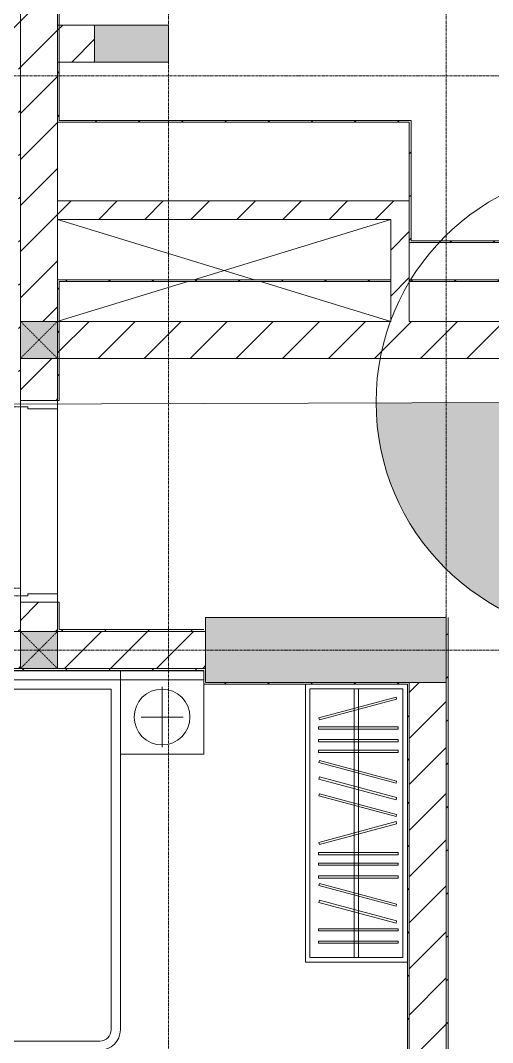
# Model space of a CAD drawing. Header units: millimetres. Extents: x -24439 to 198341, y -52871 to 149926.
# Drawn here: x 114153 to 116703, y 67817 to 73337 of the extents above; entities that cross this region are included whole.
import ezdxf

# ---------------------------------------------------------------- set-up
doc = ezdxf.new("R2010")
doc.units = ezdxf.units.MM
for name, pattern in [('Dash', [6, 3, -3]), ('Grid Line', [22.225, 12.7, -3.175, 3.175, -3.175]), ('NET VAN', [1.06, 0.53, -0.53])]:
    doc.linetypes.add(name, pattern=pattern)
for name, color, linetype, lineweight in [('0-1', 7, 'Continuous', 5), ('0-2', 9, 'Continuous', 9), ('A-DETL-GENF-2', 9, 'NET VAN', 9), ('A-DOOR', 31, 'Continuous', 9), ('A-DOOR-FRAM', 31, 'Continuous', 9), ('A-FLOR-1', 9, 'Continuous', 9), ('A-WALL', 113, 'Continuous', 9), ('A-WALL-3', 113, 'Continuous', 18), ('A-WALL-PATT-1', 10, 'Continuous', 9), ('A-WALL-PATT-2', 9, 'Continuous', 9), ('A-WALL-PATT-3', 111, 'Continuous', 9), ('G-IMPT-1', 9, 'Continuous', 9), ('I-FURN-1', 9, 'Continuous', 9), ('I-WALL-1', 253, 'Continuous', 18), ('I-WALL-3', 2, 'Continuous', 18), ('S-COLS', 52, 'Continuous', 9), ('S-COLS-1', 254, 'Continuous', 5), ('S-COLS-2', 253, 'Continuous', 18), ('S-COLS-4', 52, 'Continuous', 18), ('S-COLS-5', 52, 'Dash', 9), ('S-COLS-HDLN', 52, 'Dash', 9), ('S-GRID-1', 1, 'Grid Line', 9)]:
    doc.layers.add(name, color=color, linetype=linetype, lineweight=lineweight)
doc.layers.add('G-IMPT-4', color=9, linetype='Continuous', lineweight=9, transparency=0.5)
pattern_1 = [(45, (0, 0), (-124.4508, 124.4508), [])]
pattern_2 = [(45, (0, 0), (-116.67262, 116.67262), [])]

# ---------------------------------------------------------------- blocks, each defined once
blk = doc.blocks.new('NCV_TKTC_KET CAU_rvt-1-TKCS_MB ĐỊNH VỊ CAO ĐỘ THIẾT KẾ')
at = {"layer": 'S-COLS-1'}
for points in [[(114552.6, 73111.9), (114952.6, 73111.9), (114952.6, 73311.9), (114552.6, 73311.9)], [(116452.6, 69761.9), (116452.6, 70111.9), (115152.6, 70111.9), (115152.6, 69761.9), (115505.1, 69761.9)]]:
    blk.add_hatch(color=256, dxfattribs=at).paths.add_polyline_path(points)
at = {"layer": 'S-COLS-2'}
for p, q in [((114552.6, 73311.9), (114552.6, 73111.9)), ((114952.6, 73311.9), (114552.6, 73311.9)), ((114952.6, 73111.9), (114952.6, 73311.9)), ((114552.6, 73111.9), (114952.6, 73111.9)), ((116452.6, 70111.9), (115152.6, 70111.9)), ((115152.6, 70111.9), (115152.6, 69761.9)), ((116452.6, 69761.9), (116452.6, 70111.9)), ((115152.6, 69761.9), (116452.6, 69761.9))]:
    blk.add_line(p, q, dxfattribs=at)
blk = doc.blocks.new('GIUONG NGU-2TAB-1600x2000 - GIUONG NGU-2TAB-1600x2000-V65-TKCS_MB ĐỊNH VỊ CAO ĐỘ THIẾT KẾ')
at = {"layer": 'I-FURN-1'}
for p, q in [((458.5, 0), (8.5, 0)), ((8.5, 0), (8.5, -50)), ((458.5, -50), (458.5, 0)), ((2108.2, 0), (458.5, 0)), ((458.5, 0), (458.5, -50)), ((458.5, 0), (2108.2, 0)), ((2108.2, -50), (2108.2, 0)), ((458.5, -50), (8.5, -50)), ((8.5, -50), (8.5, -450.3)), ((8.5, -50), (458.5, -50)), ((458.5, -50), (8.5, -50)), ((8.5, -50), (8.5, -450.3)), ((458.5, -450.3), (458.5, -50)), ((2108.2, -50), (458.5, -50)), ((458.5, -50), (458.5, -1938.9)), ((458.5, -50), (2108.2, -50)), ((458.5, -1938.9), (458.5, -50)), ((458.5, -450.3), (458.5, -50)), ((458.5, -50), (2108.2, -50)), ((2558.2, 0), (2108.2, 0)), ((2108.2, 0), (2108.2, -50)), ((2558.2, -50), (2108.2, -50)), ((2108.2, -50), (2108.2, -450.3)), ((2108.2, -1938.9), (2108.2, -50)), ((2108.2, -50), (2558.2, -50)), ((2108.2, -50), (2558.2, -50)), ((2108.2, -450.3), (2108.2, -50)), ((2108.2, -50), (2108.2, -1938.9)), ((2558.2, -50), (2558.2, 0)), ((2558.2, -450.3), (2558.2, -50)), ((2558.2, -50), (2558.2, -450.3)), ((233.5, -86.8), (233.5, -413.5)), ((508.5, -100), (2058.2, -100)), ((508.5, -1938.9), (508.5, -100)), ((2058.2, -100), (2058.2, -1938.9)), ((2333.2, -86.8), (2333.2, -413.5)), ((120.2, -250.2), (346.8, -250.2)), ((2446.5, -250.2), (2219.8, -250.2)), ((8.5, -450.3), (458.5, -450.3)), ((8.5, -450.3), (458.5, -450.3)), ((2108.2, -450.3), (2558.2, -450.3)), ((2558.2, -450.3), (2108.2, -450.3)), ((1997.1, -2000), (569.6, -2000)), ((569.6, -2050), (1997.1, -2050)), ((1997.1, -2050), (569.6, -2050))]:
    blk.add_line(p, q, dxfattribs=at)
for centre in [(233.5, -250.2), (2333.2, -250.2)]:
    blk.add_circle(centre, 150.7, dxfattribs=at)
for centre, radius, start, end in [((569.6, -1938.9), 111.1, 180, 270), ((569.6, -1938.9), 111.1, 180, 270), ((569.6, -1938.9), 61.1, 180, 270), ((1997.1, -1938.9), 111.1, 270, 360), ((1997.1, -1938.9), 61.1, 270, 0), ((1997.1, -1938.9), 111.1, 270, 0)]:
    blk.add_arc(centre, radius, start, end, dxfattribs=at)
blk = doc.blocks.new('TU QUAN AO-SUITE ROOM_3 - TU QUAN AO-SUITE ROOM_3-V66-TKCS_MB ĐỊNH VỊ CAO ĐỘ THIẾT KẾ')
at = {"layer": 'I-FURN-1'}
for p, q in [((-550, 0), (-550, -1500)), ((-550, -1500), (-550, 0)), ((-550, -24), (-550, -576)), ((-526, -24), (-24, -24)), ((-526, -1476), (-526, -24)), ((-526, -24), (-526, -600)), ((-287, -24), (-287, -576)), ((-263, -24), (-263, -576)), ((-24, -24), (-24, -1476)), ((0, -1500), (0, 0)), ((0, 0), (0, -1500)), ((-478.3, -181.1), (-61.3, -69.4)), ((-58.2, -80.9), (-475.2, -192.7)), ((-61.3, -69.4), (-58.2, -80.9)), ((-475.2, -192.7), (-478.3, -181.1)), ((-480.1, -229.7), (-50.1, -229.7)), ((-480.1, -241.7), (-480.1, -229.7)), ((-50.1, -241.7), (-480.1, -241.7)), ((-50.1, -229.7), (-50.1, -241.7)), ((-480.1, -299.2), (-50.1, -299.2)), ((-480.1, -311.2), (-480.1, -299.2)), ((-50.1, -311.2), (-480.1, -311.2)), ((-50.1, -299.2), (-50.1, -311.2)), ((-480.1, -356.4), (-50.1, -356.4)), ((-480.1, -368.4), (-480.1, -356.4)), ((-50.1, -368.4), (-480.1, -368.4)), ((-50.1, -356.4), (-50.1, -368.4)), ((-475.2, -411.5), (-478.3, -423.1)), ((-478.3, -423.1), (-61.3, -534.9)), ((-58.2, -523.3), (-475.2, -411.5)), ((-475.2, -500.3), (-478.3, -511.9)), ((-478.3, -511.9), (-61.3, -623.6)), ((-58.2, -612.1), (-475.2, -500.3)), ((-61.3, -534.9), (-58.2, -523.3)), ((-526, -1476), (-526, -600)), ((-475.2, -591.5), (-478.3, -603.1)), ((-478.3, -603.1), (-61.3, -714.9)), ((-58.2, -703.3), (-475.2, -591.5)), ((-287, -576), (-287, -1476)), ((-263, -576), (-263, -1476)), ((-61.3, -623.6), (-58.2, -612.1)), ((-61.3, -714.9), (-58.2, -703.3)), ((-478.3, -853.9), (-61.3, -742.1)), ((-58.2, -753.7), (-475.2, -865.5)), ((-61.3, -742.1), (-58.2, -753.7)), ((-475.2, -865.5), (-478.3, -853.9)), ((-480.1, -908.6), (-480.1, -920.6)), ((-480.1, -908.6), (-480.1, -920.6)), ((-50.1, -908.6), (-480.1, -908.6)), ((-480.1, -920.6), (-50.1, -920.6)), ((-50.1, -920.6), (-50.1, -908.6)), ((-480.1, -965.8), (-480.1, -977.8)), ((-480.1, -965.8), (-480.1, -977.8)), ((-50.1, -965.8), (-480.1, -965.8)), ((-480.1, -977.8), (-50.1, -977.8)), ((-50.1, -977.8), (-50.1, -965.8)), ((-480.1, -1035.3), (-480.1, -1047.3)), ((-480.1, -1035.3), (-480.1, -1047.3)), ((-50.1, -1035.3), (-480.1, -1035.3)), ((-480.1, -1047.3), (-50.1, -1047.3)), ((-50.1, -1047.3), (-50.1, -1035.3)), ((-475.2, -1075.3), (-478.3, -1086.9)), ((-478.3, -1086.9), (-61.3, -1198.6)), ((-58.2, -1187.1), (-475.2, -1075.3)), ((-475.2, -1166.5), (-478.3, -1178.1)), ((-478.3, -1178.1), (-61.3, -1289.9)), ((-58.2, -1278.3), (-475.2, -1166.5)), ((-61.3, -1198.6), (-58.2, -1187.1)), ((-480.1, -1320.5), (-480.1, -1332.5)), ((-480.1, -1320.5), (-480.1, -1332.5)), ((-50.1, -1320.5), (-480.1, -1320.5)), ((-61.3, -1289.9), (-58.2, -1278.3)), ((-50.1, -1332.5), (-50.1, -1320.5)), ((-480.1, -1332.5), (-50.1, -1332.5)), ((-480.1, -1386.9), (-480.1, -1398.9)), ((-480.1, -1386.9), (-480.1, -1398.9)), ((-50.1, -1386.9), (-480.1, -1386.9)), ((-480.1, -1398.9), (-50.1, -1398.9)), ((-50.1, -1398.9), (-50.1, -1386.9)), ((-24, -1476), (-526, -1476)), ((-550, -1500), (0, -1500)), ((0, -1500), (-550, -1500))]:
    blk.add_line(p, q, dxfattribs=at)
blk = doc.blocks.new('NCV_TKTC_TANG 1_rvt-1-TKCS_MB ĐỊNH VỊ CAO ĐỘ THIẾT KẾ')
at = {"layer": 'A-WALL-PATT-1'}
h = blk.add_hatch(dxfattribs=at)
h.set_pattern_fill('FP_2', color=256, style=0, pattern_type=2)
h.set_pattern_definition(pattern_1)
h.paths.add_polyline_path([(114152.6, 73236.9), (114152.6, 73336.9), (112352.6, 73336.9), (112352.6, 73236.9), (113689.4, 73236.9)])
at = {"layer": 'A-WALL-PATT-2'}
h = blk.add_hatch(dxfattribs=at)
h.set_pattern_fill('FP_3', color=256, style=0, pattern_type=2)
h.set_pattern_definition(pattern_2)
h.paths.add_polyline_path([(114152.6, 70036.9), (114152.6, 70187.4), (114142.6, 70187.4), (114142.6, 70036.9)])
h.paths.add_polyline_path([(114142.6, 71277.4), (114152.6, 71277.4), (114152.6, 73236.9), (114142.6, 73236.9), (114142.6, 71285.3)])
h = blk.add_hatch(dxfattribs=at)
h.set_pattern_fill('FP_3', color=256, style=0, pattern_type=2)
h.set_pattern_definition(pattern_2)
h.paths.add_polyline_path([(115152.6, 69826.9), (115152.6, 69836.9), (112152.6, 69836.9), (112152.6, 69826.9), (115142.6, 69826.9)])
h = blk.add_hatch(dxfattribs=at)
h.set_pattern_fill('FP_3', color=256, style=0, pattern_type=2)
h.set_pattern_definition(pattern_2)
h.paths.add_polyline_path([(115152.6, 69751.9), (116242.6, 69751.9), (116242.6, 69761.9), (115152.6, 69761.9)])
h = blk.add_hatch(dxfattribs=at)
h.set_pattern_fill('FP_3', color=256, style=0, pattern_type=2)
h.set_pattern_definition(pattern_2)
h.paths.add_polyline_path([(116242.6, 66846.9), (116252.6, 66846.9), (116252.6, 69761.9), (116242.6, 69761.9), (116242.6, 68472)])
at = {"layer": 'A-FLOR-1'}
blk.add_line((114352.4, 70240.3), (114352.4, 71240.3), dxfattribs=at)
at = {"layer": 'I-WALL-1'}
for p, q in [((115152.6, 69836.9), (112152.6, 69836.9)), ((115152.6, 69826.9), (115152.6, 69836.9)), ((112162.6, 69826.9), (115142.6, 69826.9)), ((115142.6, 69826.9), (115142.6, 69751.9)), ((115152.6, 69761.9), (115152.6, 69826.9)), ((115142.6, 69751.9), (115152.6, 69751.9)), ((116242.6, 69761.9), (115152.6, 69761.9)), ((115152.6, 69751.9), (116242.6, 69751.9)), ((116252.6, 69761.9), (116242.6, 69761.9)), ((116242.6, 69751.9), (116242.6, 66846.9)), ((116252.6, 66846.9), (116252.6, 69761.9))]:
    blk.add_line(p, q, dxfattribs=at)
at = {"layer": 'I-FURN-1'}
for name, p in [('GIUONG NGU-2TAB-1600x2000 - GIUONG NGU-2TAB-1600x2000-V65-TKCS_MB ĐỊNH VỊ CAO ĐỘ THIẾT KẾ', (112584.3, 69825.3)), ('TU QUAN AO-SUITE ROOM_3 - TU QUAN AO-SUITE ROOM_3-V66-TKCS_MB ĐỊNH VỊ CAO ĐỘ THIẾT KẾ', (116242.5, 69752))]:
    blk.add_blockref(name, p, dxfattribs=at)
blk = doc.blocks.new('FD_05 - FD_05-1000x2200mm-835433-TKCS_MB ĐỊNH VỊ CAO ĐỘ THIẾT KẾ')
at = {"layer": 'A-DETL-GENF-2'}
for p, q in [((510, -100), (470, -100)), ((470, -100), (470, -1120)), ((510, -1120), (510, -100)), ((470, -1120), (510, -1120))]:
    blk.add_line(p, q, dxfattribs=at)
blk.add_arc((510, -100), 1020, 180, 267.7525, dxfattribs=at)
at = {"layer": 'A-DOOR-FRAM'}
for p, q in [((-545, 100), (-500, 100)), ((-545, -100), (-545, 100)), ((-500, 100), (-500, -60)), ((500, 100), (545, 100)), ((500, -60), (500, 100)), ((545, 100), (545, -100)), ((-510, -100), (-545, -100)), ((-500, -60), (-510, -60)), ((-510, -60), (-510, -100)), ((510, -60), (500, -60)), ((510, -100), (510, -60)), ((545, -100), (510, -100))]:
    blk.add_line(p, q, dxfattribs=at)
blk = doc.blocks.new('G1_SOF - BO TRU - 200x200-3051103-TKCS_MB ĐỊNH VỊ CAO ĐỘ THIẾT KẾ')
at = {"layer": 'S-COLS-HDLN'}
for p, q in [((-100, -100), (100, 100)), ((100, -100), (-100, 100))]:
    blk.add_line(p, q, dxfattribs=at)
blk = doc.blocks.new('NCV_TKCS_251209_TONG THE HIEN TRANG SAN DUONG - NCV_TKCS_HIEN TRANG_251209a_dwg-1612995-TKCS_MB ĐỊNH VỊ CAO ĐỘ THIẾT KẾ')
at = {"layer": 'G-IMPT-4'}
h = blk.add_hatch(color=256, dxfattribs=at)
h.paths.add_polyline_path([(563585978.6, 1145046549), (563585610.4, 1145047756.2), (563584403.2, 1145047388), (563584442.7, 1145047277.4), (563584492.2, 1145047170.9), (563584551.5, 1145047069.5), (563584619.9, 1145046974), (563584696.9, 1145046885.3), (563584781.8, 1145046804.2), (563584873.9, 1145046731.3), (563584972.4, 1145046667.3), (563585076.4, 1145046612.7), (563585183.2, 1145046568.6), (563585293.7, 1145046534.5), (563585406.8, 1145046510.6), (563585521.6, 1145046497.2), (563585637.2, 1145046494.4), (563585752.5, 1145046502.1), (563585866.6, 1145046520.4)])
h.paths.add_polyline_path([(563585610.4, 1145047756.2), (563586817.7, 1145048124.4), (563586780.2, 1145048230.2), (563586733.4, 1145048332.3), (563586677.8, 1145048429.9), (563586613.7, 1145048522.1), (563586541.6, 1145048608.2), (563586462.2, 1145048687.6), (563586376.1, 1145048759.6), (563586283.9, 1145048823.7), (563586179.1, 1145048883), (563586069.2, 1145048932), (563585955, 1145048970.4), (563585837.8, 1145048997.7), (563585718.4, 1145049013.7), (563585598.1, 1145049018.3), (563585477.9, 1145049011.4), (563585359, 1145048993), (563585242.2, 1145048963.4), (563585277.4, 1145048848.2)])
at = {"layer": 'G-IMPT-1'}
blk.add_line((563582136.6, 1145046696.7), (563589084.3, 1145048815.7), dxfattribs=at)
blk.add_circle((563585610.4, 1145047756.2), 1262.1, dxfattribs=at)
blk = doc.blocks.new('NCV_TKCS_251209_TONG THE HIEN TRANG SAN DUONG - NCV_TKCS_251209_TONG THE HIEN TRANG SAN DUONG-1605292-TKCS_MB ĐỊNH VỊ CAO ĐỘ THIẾT KẾ')
at = {"rotation": 343.2379237072182}
blk.add_blockref('NCV_TKCS_251209_TONG THE HIEN TRANG SAN DUONG - NCV_TKCS_HIEN TRANG_251209a_dwg-1612995-TKCS_MB ĐỊNH VỊ CAO ĐỘ THIẾT KẾ', (-869777547.7, -933796958.8), dxfattribs=at)

msp = doc.modelspace()

# ---------------------------------------------------------------- hatches: boundary and pattern name
at = {"layer": 'A-WALL-PATT-3'}
h = msp.add_hatch(dxfattribs=at)
h.set_pattern_fill('FP_1', color=256, style=0, pattern_type=2)
h.set_pattern_definition(pattern_1)
h.paths.add_polyline_path([(114352.6, 70036.9), (114352.6, 70195.3), (114152.6, 70195.3), (114152.6, 70036.9), (114294.6, 70036.9)])
h.paths.add_polyline_path([(114152.6, 71285.3), (114352.6, 71285.3), (114352.6, 71511.9), (114152.6, 71511.9)])
h.paths.add_polyline_path([(114294.6, 71711.9), (114352.6, 71711.9), (114352.6, 74516.9), (114152.6, 74516.9), (114152.6, 71711.9)])
h = msp.add_hatch(dxfattribs=at)
h.set_pattern_fill('FP_8', color=256, style=0, pattern_type=2)
h.set_pattern_definition(pattern_2)
h.paths.add_polyline_path([(114352.6, 72796.9), (114362.6, 72796.9), (114362.6, 74506.9), (114352.6, 74506.9), (114352.6, 74389.5)])
h = msp.add_hatch(dxfattribs=at)
h.set_pattern_fill('FP_1', color=256, style=0, pattern_type=2)
h.set_pattern_definition(pattern_1)
h.paths.add_polyline_path([(114352.6, 73111.9), (114552.6, 73111.9), (114552.6, 73311.9), (114352.6, 73311.9)])
h = msp.add_hatch(dxfattribs=at)
h.set_pattern_fill('FP_8', color=256, style=0, pattern_type=2)
h.set_pattern_definition(pattern_2)
h.paths.add_polyline_path([(114352.6, 72786.9), (116252.6, 72786.9), (116252.6, 72796.9), (114352.6, 72796.9)])
h = msp.add_hatch(dxfattribs=at)
h.set_pattern_fill('FP_8', color=256, style=0, pattern_type=2)
h.set_pattern_definition(pattern_2)
h.paths.add_polyline_path([(116252.6, 72136.9), (116262.6, 72136.9), (116262.6, 72796.9), (116252.6, 72796.9), (116252.6, 72417)])
h = msp.add_hatch(dxfattribs=at)
h.set_pattern_fill('FP_1', color=256, style=0, pattern_type=2)
h.set_pattern_definition(pattern_1)
h.paths.add_polyline_path([(115505.1, 72261.9), (116152.6, 72261.9), (116152.6, 72361.9), (114352.6, 72361.9), (114352.6, 72261.9)])
h = msp.add_hatch(dxfattribs=at)
h.set_pattern_fill('FP_1', color=256, style=0, pattern_type=2)
h.set_pattern_definition(pattern_1)
h.paths.add_polyline_path([(116252.6, 71711.9), (116252.6, 72361.9), (116152.6, 72361.9), (116152.6, 71711.9)])
h = msp.add_hatch(dxfattribs=at)
h.set_pattern_fill('FP_8', color=256, style=0, pattern_type=2)
h.set_pattern_definition(pattern_2)
h.paths.add_polyline_path([(116262.6, 72136.9), (117332.6, 72136.9), (117331.2, 72146.9), (116262.6, 72146.9)])
h.paths.add_polyline_path([(118256, 72136.9), (118842.5, 72136.9), (118842.5, 72146.9), (118246.5, 72146.9)])
h = msp.add_hatch(dxfattribs=at)
h.set_pattern_fill('FP_8', color=256, style=0, pattern_type=2)
h.set_pattern_definition(pattern_2)
h.paths.add_polyline_path([(116715.5, 71926.9), (117333.3, 71926.9), (117331.2, 71936.9), (116252.6, 71936.9), (116252.6, 71926.9)])
h.paths.add_polyline_path([(118852.5, 71926.9), (118852.5, 71936.9), (118409.6, 71936.9), (118416.2, 71926.9), (118842.5, 71926.9)])
h.paths.add_polyline_path([(114362.6, 71926.9), (116152.6, 71926.9), (116152.6, 71936.9), (114352.6, 71936.9), (114352.6, 71926.9)])
h = msp.add_hatch(dxfattribs=at)
h.set_pattern_fill('FP_8', color=256, style=0, pattern_type=2)
h.set_pattern_definition(pattern_2)
h.paths.add_polyline_path([(114362.6, 70046.9), (114362.6, 70195.3), (114352.6, 70195.3), (114352.6, 70046.9)])
h.paths.add_polyline_path([(114362.6, 71285.3), (114362.6, 71926.9), (114352.6, 71926.9), (114352.6, 71285.3)])
h = msp.add_hatch(dxfattribs=at)
h.set_pattern_fill('FP_1', color=256, style=0, pattern_type=2)
h.set_pattern_definition(pattern_1)
h.paths.add_polyline_path([(114352.6, 71511.9), (116252.6, 71511.9), (116252.6, 71711.9), (114352.6, 71711.9)])
h = msp.add_hatch(dxfattribs=at)
h.set_pattern_fill('FP_1', color=256, style=0, pattern_type=2)
h.set_pattern_definition(pattern_1)
h.paths.add_polyline_path([(118577, 71511.9), (118852.5, 71511.9), (118852.5, 71711.9), (118552.5, 71711.9), (118552.5, 71609.6), (118574.9, 71511.9)])
h.paths.add_polyline_path([(116715.5, 71511.9), (117262.5, 71511.9), (117262.5, 71711.9), (116252.6, 71711.9), (116252.6, 71511.9)])
h = msp.add_hatch(dxfattribs=at)
h.set_pattern_fill('FP_8', color=256, style=0, pattern_type=2)
h.set_pattern_definition(pattern_2)
h.paths.add_polyline_path([(116462.6, 49161.9), (116462.6, 51761.9), (116452.6, 51761.9), (116452.6, 49161.9)])
h.paths.add_polyline_path([(116452.6, 52751.9), (116462.6, 52751.9), (116462.6, 53861.9), (116452.6, 53861.9), (116452.6, 53361.9)])
h.paths.add_polyline_path([(116452.6, 54951.9), (116462.6, 54951.9), (116462.6, 62061.9), (116452.6, 62061.9), (116452.6, 56635.3)])
h.paths.add_polyline_path([(116452.6, 63151.9), (116462.6, 63151.9), (116462.6, 70111.9), (116452.6, 70111.9), (116452.6, 64527)])
h = msp.add_hatch(dxfattribs=at)
h.set_pattern_fill('FP_1', color=256, style=0, pattern_type=2)
h.set_pattern_definition(pattern_1)
h.paths.add_polyline_path([(114899.8, 69836.9), (115152.6, 69836.9), (115152.6, 70036.9), (114352.6, 70036.9), (114352.6, 69836.9)])
h.paths.add_polyline_path([(113084.2, 69836.9), (114152.6, 69836.9), (114152.6, 70036.9), (112152.6, 70036.9), (112152.6, 69836.9)])
h = msp.add_hatch(dxfattribs=at)
h.set_pattern_fill('FP_8', color=256, style=0, pattern_type=2)
h.set_pattern_definition(pattern_2)
h.paths.add_polyline_path([(114899.8, 70036.9), (115142.6, 70036.9), (115142.6, 70046.9), (114352.6, 70046.9), (114352.6, 70036.9)])
h = msp.add_hatch(dxfattribs=at)
h.set_pattern_fill('FP_1', color=256, style=0, pattern_type=2)
h.set_pattern_definition(pattern_1)
h.paths.add_polyline_path([(116292.6, 61911.9), (116452.6, 61911.9), (116452.6, 62061.9), (116252.6, 62061.9), (116252.6, 61911.9)])
h.paths.add_polyline_path([(116452.6, 63151.9), (116452.6, 64835.3), (116252.6, 64835.3), (116252.6, 63151.9), (116292.6, 63151.9)])
h.paths.add_polyline_path([(116252.6, 65035.3), (116452.6, 65035.3), (116452.6, 69761.9), (116252.6, 69761.9), (116252.6, 65513.3)])
at = {"layer": 'S-COLS-1'}
for points in [[(114294.6, 71511.9), (114352.6, 71511.9), (114352.6, 71711.9), (114152.6, 71711.9), (114152.6, 71511.9)], [(114294.6, 69836.9), (114352.6, 69836.9), (114352.6, 70036.9), (114152.6, 70036.9), (114152.6, 69836.9)]]:
    msp.add_hatch(color=256, dxfattribs=at).paths.add_polyline_path(points)

# ---------------------------------------------------------------- linework, layer by layer
at = {"layer": '0-2'}
for p, q in [((114352.6, 72261.9), (115416.2, 71936.9)), ((116152.6, 72261.9), (115088.9, 71936.9)), ((115056.2, 71926.9), (114362.6, 71715)), ((115448.9, 71926.9), (116152.6, 71711.9))]:
    msp.add_line(p, q, dxfattribs=at)
at = {"layer": 'A-WALL'}
for p, q in [((114352.6, 74506.9), (114352.6, 72786.9)), ((114352.6, 71926.9), (114352.6, 71711.9)), ((114352.6, 71285.3), (114352.6, 71926.9)), ((116152.6, 71936.9), (116152.6, 71926.9)), ((116252.6, 71926.9), (116252.6, 71936.9)), ((114152.6, 71711.9), (114352.6, 71711.9)), ((114352.6, 71511.9), (114152.6, 71511.9)), ((114352.6, 71511.9), (114352.6, 71285.3)), ((114152.6, 70230.3), (114152.6, 71250.3)), ((114352.6, 71240.3), (114352.6, 70240.3)), ((114352.6, 70195.3), (114352.6, 70046.9)), ((114352.6, 70046.9), (114352.6, 70195.3)), ((114152.6, 70036.9), (114352.6, 70036.9)), ((114152.6, 69836.9), (114152.6, 70036.9)), ((114352.6, 70036.9), (114352.6, 69836.9)), ((116452.6, 65035.3), (116452.6, 69761.9)), ((116452.6, 69761.9), (116452.6, 65035.3))]:
    msp.add_line(p, q, dxfattribs=at)
at = {"layer": 'A-WALL-3'}
for p, q in [((114152.6, 74516.9), (114152.6, 71711.9)), ((114552.6, 73311.9), (114352.6, 73311.9)), ((114552.6, 73111.9), (114552.6, 73311.9)), ((114352.6, 73111.9), (114552.6, 73111.9)), ((114352.6, 71926.9), (114352.6, 72786.9)), ((116252.6, 72361.9), (114352.6, 72361.9)), ((114352.6, 72361.9), (114352.6, 72261.9)), ((114352.6, 72261.9), (116152.6, 72261.9)), ((116152.6, 72261.9), (116152.6, 71936.9)), ((116252.6, 71936.9), (116252.6, 72136.9)), ((116152.6, 71926.9), (116152.6, 71711.9)), ((116252.6, 71711.9), (116252.6, 71926.9)), ((116152.6, 71711.9), (114352.6, 71711.9)), ((117262.5, 71711.9), (116252.6, 71711.9)), ((114152.6, 71511.9), (114152.6, 71285.3)), ((114352.6, 71511.9), (117262.5, 71511.9)), ((114152.6, 70195.3), (114152.6, 70036.9)), ((114152.6, 70036.9), (112152.6, 70036.9)), ((114352.6, 70036.9), (114352.6, 70046.9)), ((115152.6, 70036.9), (114352.6, 70036.9)), ((115152.6, 69836.9), (115152.6, 70036.9)), ((112152.6, 69836.9), (114152.6, 69836.9)), ((114352.6, 69836.9), (115152.6, 69836.9)), ((116252.6, 69761.9), (116252.6, 65035.3)), ((116452.6, 69761.9), (116252.6, 69761.9))]:
    msp.add_line(p, q, dxfattribs=at)
at = {"layer": 'I-WALL-3'}
for p, q in [((114362.6, 72796.9), (114362.6, 74506.9)), ((114352.6, 72786.9), (116252.6, 72786.9)), ((116262.6, 72796.9), (114362.6, 72796.9)), ((116252.6, 72786.9), (116252.6, 72136.9)), ((116262.6, 72146.9), (116262.6, 72796.9)), ((118842.5, 72146.9), (116262.6, 72146.9)), ((116252.6, 72136.9), (118842.5, 72136.9)), ((116152.6, 71936.9), (114352.6, 71936.9)), ((114352.6, 71936.9), (114352.6, 71926.9)), ((114362.6, 71926.9), (116152.6, 71926.9)), ((114362.6, 71285.3), (114362.6, 71926.9)), ((118852.5, 71936.9), (116252.6, 71936.9)), ((116252.6, 71926.9), (118842.5, 71926.9)), ((114352.6, 71711.9), (114352.6, 71511.9)), ((114352.6, 71285.3), (114362.6, 71285.3)), ((114362.6, 70195.3), (114352.6, 70195.3)), ((114362.6, 70046.9), (114362.6, 70195.3)), ((116452.6, 70111.9), (116452.6, 69761.9)), ((116462.6, 63151.9), (116462.6, 70111.9)), ((114352.6, 70046.9), (114352.6, 70036.9)), ((115142.6, 70046.9), (114362.6, 70046.9))]:
    msp.add_line(p, q, dxfattribs=at)
at = {"layer": 'S-COLS'}
for p, q in [((114352.6, 71711.9), (114152.6, 71711.9)), ((114352.6, 71511.9), (114352.6, 71711.9)), ((114152.6, 71511.9), (114352.6, 71511.9)), ((114352.6, 70036.9), (114152.6, 70036.9)), ((114152.6, 70036.9), (114152.6, 69836.9)), ((114352.6, 69836.9), (114352.6, 70036.9))]:
    msp.add_line(p, q, dxfattribs=at)
at = {"layer": 'S-COLS-4'}
for p, q in [((114152.6, 71711.9), (114152.6, 71511.9)), ((114152.6, 69836.9), (114352.6, 69836.9))]:
    msp.add_line(p, q, dxfattribs=at)
at = {"layer": 'S-GRID-1'}
for p, q in [((114952.6, 20960.6), (114952.6, 80482.7)), ((116452.6, 20960.6), (116452.6, 80482.7)), ((131551.8, 73036.9), (29351.8, 73036.9)), ((131551.8, 69936.9), (29351.8, 69936.9))]:
    msp.add_line(p, q, dxfattribs=at)

# ---------------------------------------------------------------- block references
at = {"layer": '0-1'}
for name in ['NCV_TKTC_KET CAU_rvt-1-TKCS_MB ĐỊNH VỊ CAO ĐỘ THIẾT KẾ', 'NCV_TKTC_TANG 1_rvt-1-TKCS_MB ĐỊNH VỊ CAO ĐỘ THIẾT KẾ']:
    msp.add_blockref(name, (0, 0), dxfattribs=at)
at = {"layer": 'A-DETL-GENF-2'}
msp.add_blockref('NCV_TKCS_251209_TONG THE HIEN TRANG SAN DUONG - NCV_TKCS_251209_TONG THE HIEN TRANG SAN DUONG-1605292-TKCS_MB ĐỊNH VỊ CAO ĐỘ THIẾT KẾ', (26103.5, 9888.2), dxfattribs=at)
at = {"layer": 'A-DOOR', "rotation": 270.0000000000001}
msp.add_blockref('FD_05 - FD_05-1000x2200mm-835433-TKCS_MB ĐỊNH VỊ CAO ĐỘ THIẾT KẾ', (114252.6, 70740.3), dxfattribs=at)
at = {"layer": 'S-COLS-5', "rotation": 180}
for p in [(114252.6, 71611.9), (114252.6, 69936.9)]:
    msp.add_blockref('G1_SOF - BO TRU - 200x200-3051103-TKCS_MB ĐỊNH VỊ CAO ĐỘ THIẾT KẾ', p, dxfattribs=at)

doc.saveas('drawing.dxf')
